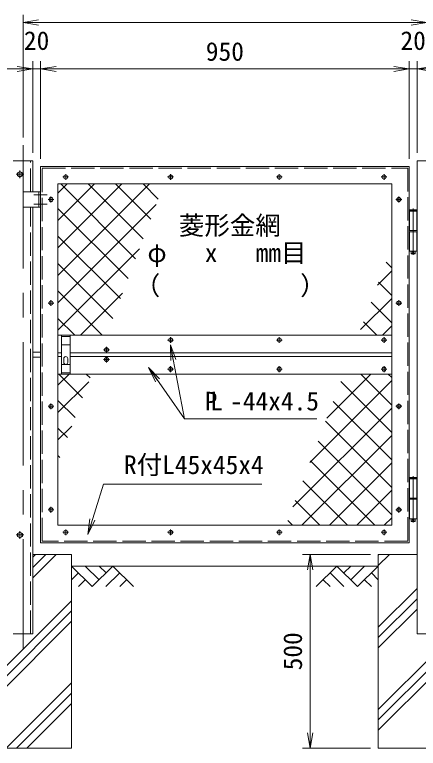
# Model space of a CAD drawing. Units: millimetres at full size. Extents: x -4200 to 4200, y -2970 to 2970.
# Drawn here: x -2648 to -1608, y -1039 to 853 of the extents above; entities that cross this region are included whole.
import ezdxf
from ezdxf.enums import TextEntityAlignment as Align

# ---------------------------------------------------------------- set-up
doc = ezdxf.new("R2010")
doc.units = ezdxf.units.MM
doc.header["$LTSCALE"] = 10
doc.linetypes.add('DASHED', pattern=[7.5, 6, -1.5])
doc.linetypes.add('USER1', pattern=[50.8, 31.75, -6.35, 6.35, -6.35])
for name, color, linetype, lineweight in [('0-1_D-STR1', 1, 'Continuous', 18), ('0-2_D-BMK', 2, 'USER1', 13), ('0-3_D-STR3', 3, 'Continuous', 13), ('0-4_D-STR4', 7, 'Continuous', 18), ('0-5_D-STR-DIM', 7, 'Continuous', 13), ('0-6_D-DCR-HCH', 7, 'Continuous', 13), ('0-7_D-BGD', 7, 'Continuous', 18), ('0-8_0', 7, 'Continuous', 18), ('0-9_D-STR-TXT', 7, 'Continuous', 13), ('0-A_D-STR2', 7, 'Continuous', 13)]:
    doc.layers.add(name, color=color, linetype=linetype, lineweight=lineweight)
doc.styles.add('ＭＳ ゴシック', font='')
doc.styles.get('ＭＳ ゴシック').set_extended_font_data('MS Gothic')

# ---------------------------------------------------------------- blocks, each defined once
blk = doc.blocks.new('_Open')
at = {"layer": '0-8_0'}
blk.add_line((-10, 1.667), (0, 0), dxfattribs=at)
blk.add_lwpolyline([(-10, -1.667), (0, 0), (-10, 0)], dxfattribs=at)

msp = doc.modelspace()

# ---------------------------------------------------------------- linework, layer by layer
at = {"layer": '0-1_D-STR1'}
for p, q in [((-2601.55, 476.37), (-2651.55, 476.37)), ((-2601.55, 396.37), (-2601.55, 476.37)), ((-2536.55, 416.37), (-1676.55, 416.37)), ((-2536.55, -463.63), (-2536.55, 416.37)), ((-1676.55, 416.37), (-1676.55, -463.63)), ((-2601.55, -743.63), (-2601.55, 356.37)), ((-1676.55, 26.37), (-2536.55, 26.37)), ((-2527.54, -18.63), (-2536.55, -18.63)), ((-1676.55, -18.63), (-2505.54, -18.63)), ((-2527.54, -28.63), (-2536.55, -28.63)), ((-1676.55, -28.63), (-2505.54, -28.63)), ((-1676.55, -73.63), (-2536.55, -73.63)), ((-1676.55, -463.63), (-2536.55, -463.63)), ((-2536.55, -463.63), (-1676.55, -463.63)), ((-2651.55, -743.63), (-2601.55, -743.63))]:
    msp.add_line(p, q, dxfattribs=at)
at = {"layer": '0-1_D-STR1', "linetype": 'DASHED'}
for p, q in [((-2607.55, 396.37), (-2607.55, 476.37)), ((-2577.55, -504.63), (-2577.55, 457.37)), ((-2607.55, -743.63), (-2607.55, 356.37)), ((-1635.55, -504.63), (-2577.55, -504.63))]:
    msp.add_line(p, q, dxfattribs=at)
at = {"layer": '0-1_D-STR1'}
for points in [[(-1561.55, -743.63), (-1611.55, -743.63), (-1611.55, 476.37), (-1561.55, 476.37)], [(-1631.55, 461.37), (-1631.55, -508.63), (-2581.55, -508.63), (-2581.55, 461.37)]]:
    msp.add_lwpolyline(points, close=True, dxfattribs=at)
at = {"layer": '0-1_D-STR1', "linetype": 'DASHED'}
msp.add_lwpolyline([(-2577.55, 457.37), (-1635.55, 457.37), (-1635.55, -504.63)], dxfattribs=at)
at = {"layer": '0-2_D-BMK'}
for p, q in [((-2626.55, 516.37), (-2626.55, -783.63)), ((-2624.55, 441.37), (-2644.55, 441.37)), ((-2634.55, 451.37), (-2634.55, 431.37)), ((-2516.55, 441.81), (-2516.55, 426.93)), ((-2246.55, 441.81), (-2246.55, 426.93)), ((-1966.55, 441.81), (-1966.55, 426.93)), ((-1696.55, 441.81), (-1696.55, 426.93)), ((-2509.11, 434.37), (-2523.99, 434.37)), ((-2239.11, 434.37), (-2253.99, 434.37)), ((-1959.11, 434.37), (-1973.99, 434.37)), ((-1689.11, 434.37), (-1703.99, 434.37)), ((-2599.15, 388.37), (-2563.95, 388.37)), ((-2554.55, 383.81), (-2554.55, 368.93)), ((-1658.55, 383.81), (-1658.55, 368.93)), ((-2599.15, 364.37), (-2563.95, 364.37)), ((-2547.11, 376.37), (-2561.99, 376.37)), ((-1651.11, 376.37), (-1665.99, 376.37)), ((-1621.55, 352.77), (-1621.55, 233.61)), ((-2554.55, 116.81), (-2554.55, 101.93)), ((-1658.55, 116.81), (-1658.55, 101.93)), ((-2547.11, 109.37), (-2561.99, 109.37)), ((-1651.11, 109.37), (-1665.99, 109.37)), ((-2246.55, 21.31), (-2246.55, 6.43)), ((-1966.55, 21.31), (-1966.55, 6.43)), ((-1696.55, 21.31), (-1696.55, 6.43)), ((-2239.11, 13.87), (-2253.99, 13.87)), ((-1959.11, 13.87), (-1973.99, 13.87)), ((-1689.11, 13.87), (-1703.99, 13.87)), ((-2404.11, -11.13), (-2418.99, -11.13)), ((-2411.55, -3.69), (-2411.55, -18.57)), ((-2404.11, -36.13), (-2418.99, -36.13)), ((-2411.55, -28.69), (-2411.55, -43.57)), ((-2246.55, -53.69), (-2246.55, -68.57)), ((-1966.55, -53.69), (-1966.55, -68.57)), ((-1696.55, -53.69), (-1696.55, -68.57)), ((-2239.11, -61.13), (-2253.99, -61.13)), ((-1959.11, -61.13), (-1973.99, -61.13)), ((-1689.11, -61.13), (-1703.99, -61.13)), ((-2554.55, -149.19), (-2554.55, -164.07)), ((-1658.55, -149.19), (-1658.55, -164.07)), ((-2547.11, -156.63), (-2561.99, -156.63)), ((-1651.11, -156.63), (-1665.99, -156.63)), ((-1621.55, -337.23), (-1621.55, -456.39)), ((-2547.11, -423.63), (-2561.99, -423.63)), ((-2554.55, -416.19), (-2554.55, -431.07)), ((-1651.11, -423.63), (-1665.99, -423.63)), ((-1658.55, -416.19), (-1658.55, -431.07)), ((-2624.55, -488.63), (-2644.55, -488.63)), ((-2634.55, -478.63), (-2634.55, -498.63)), ((-2509.11, -481.63), (-2523.99, -481.63)), ((-2516.55, -474.19), (-2516.55, -489.07)), ((-2239.11, -481.63), (-2253.99, -481.63)), ((-2246.55, -474.19), (-2246.55, -489.07)), ((-1959.11, -481.63), (-1973.99, -481.63)), ((-1966.55, -474.19), (-1966.55, -489.07)), ((-1689.11, -481.63), (-1703.99, -481.63)), ((-1696.55, -474.19), (-1696.55, -489.07))]:
    msp.add_line(p, q, dxfattribs=at)
at = {"layer": '0-3_D-STR3'}
for p, q in [((-2626.55, 394.37), (-2626.55, 358.37)), ((-2581.55, 396.37), (-2624.55, 396.37)), ((-2581.55, 396.37), (-2581.55, 356.37)), ((-2581.55, 356.37), (-2624.55, 356.37)), ((-1611.85, 346.37), (-1631.25, 346.37)), ((-1631.25, 346.37), (-1631.25, 296.37)), ((-1631.05, 348.37), (-1630.05, 349.37)), ((-1631.05, 348.37), (-1631.05, 346.37)), ((-1631.05, 348.37), (-1612.05, 348.37)), ((-1613.05, 349.37), (-1630.05, 349.37)), ((-1613.05, 349.37), (-1612.05, 348.37)), ((-1612.05, 348.37), (-1612.05, 346.37)), ((-1611.85, 346.37), (-1611.85, 296.37)), ((-1611.05, 296.37), (-1632.05, 296.37)), ((-1632.05, 296.37), (-1632.05, 293.37)), ((-1611.05, 293.37), (-1632.05, 293.37)), ((-1631.25, 293.37), (-1631.25, 243.37)), ((-1611.85, 293.37), (-1611.85, 243.37)), ((-1611.05, 296.37), (-1611.05, 293.37)), ((-1611.85, 243.37), (-1631.25, 243.37)), ((-1626.55, 243.37), (-1626.55, 237.37)), ((-1625.55, 236.37), (-1626.55, 237.37)), ((-1617.55, 236.37), (-1625.55, 236.37)), ((-1616.55, 243.37), (-1616.55, 237.37)), ((-2527.55, 26.37), (-2527.55, -73.63)), ((-2505.55, 26.37), (-2505.55, -73.63)), ((-2601.55, -17.13), (-2581.55, -17.13)), ((-2601.55, -30.13), (-2581.55, -30.13)), ((-2521.55, -43.63), (-2521.55, -33.63)), ((-2511.55, -43.63), (-2511.55, -33.63)), ((-1611.85, -343.63), (-1631.25, -343.63)), ((-1631.25, -343.63), (-1631.25, -393.63)), ((-1631.05, -341.63), (-1630.05, -340.63)), ((-1631.05, -341.63), (-1631.05, -343.63)), ((-1631.05, -341.63), (-1612.05, -341.63)), ((-1613.05, -340.63), (-1630.05, -340.63)), ((-1613.05, -340.63), (-1612.05, -341.63)), ((-1612.05, -341.63), (-1612.05, -343.63)), ((-1611.85, -343.63), (-1611.85, -393.63)), ((-1611.05, -393.63), (-1632.05, -393.63)), ((-1632.05, -393.63), (-1632.05, -396.63)), ((-1611.05, -396.63), (-1632.05, -396.63)), ((-1631.25, -396.63), (-1631.25, -446.63)), ((-1611.85, -396.63), (-1611.85, -446.63)), ((-1611.05, -393.63), (-1611.05, -396.63)), ((-1611.85, -446.63), (-1631.25, -446.63)), ((-1626.55, -446.63), (-1626.55, -452.63)), ((-1625.55, -453.63), (-1626.55, -452.63)), ((-1617.55, -453.63), (-1625.55, -453.63)), ((-1616.55, -446.63), (-1616.55, -452.63))]:
    msp.add_line(p, q, dxfattribs=at)
at = {"layer": '0-3_D-STR3', "linetype": 'DASHED'}
for p, q in [((-2585.55, 396.37), (-2585.55, 356.37)), ((-2505.55, 23.37), (-2527.55, 23.37)), ((-2505.55, 1.37), (-2527.55, 1.37)), ((-2527.55, -48.63), (-2505.55, -48.63)), ((-2505.55, -70.63), (-2527.55, -70.63))]:
    msp.add_line(p, q, dxfattribs=at)
at = {"layer": '0-3_D-STR3'}
for points in [[(-2628.05, 445.12), (-2634.55, 448.87), (-2641.05, 445.12), (-2641.05, 437.61), (-2634.55, 433.86), (-2628.05, 437.61)], [(-2628.05, -484.88), (-2634.55, -481.13), (-2641.05, -484.88), (-2641.05, -492.39), (-2634.55, -496.14), (-2628.05, -492.39)]]:
    msp.add_lwpolyline(points, close=True, dxfattribs=at)
for points in [[(-1617.55, 236.37), (-1616.55, 237.37), (-1626.55, 237.37)], [(-1617.55, -453.63), (-1616.55, -452.63), (-1626.55, -452.63)]]:
    msp.add_lwpolyline(points, dxfattribs=at)
for centre, radius in [((-2634.55, 441.37), 6.25), ((-2516.55, 434.37), 5.25), ((-2246.55, 434.37), 5.25), ((-1966.55, 434.37), 5.25), ((-1696.55, 434.37), 5.25), ((-2554.55, 376.37), 5.25), ((-1658.55, 376.37), 5.25), ((-1621.55, 241.37), 2), ((-2554.55, 109.37), 5.25), ((-1658.55, 109.37), 5.25), ((-2246.55, 13.87), 5.25), ((-1966.55, 13.87), 5.25), ((-1696.55, 13.87), 5.25), ((-2411.55, -11.13), 5.25), ((-2411.55, -36.13), 5.25), ((-2246.55, -61.13), 5.25), ((-1966.55, -61.13), 5.25), ((-1696.55, -61.13), 5.25), ((-2554.55, -156.63), 5.25), ((-1658.55, -156.63), 5.25), ((-2554.55, -423.63), 5.25), ((-1658.55, -423.63), 5.25), ((-1621.55, -448.63), 2), ((-2634.55, -488.63), 6.25), ((-2516.55, -481.63), 5.25), ((-2246.55, -481.63), 5.25), ((-1966.55, -481.63), 5.25), ((-1696.55, -481.63), 5.25)]:
    msp.add_circle(centre, radius, dxfattribs=at)
for centre, radius, start, end in [((-2624.55, 394.37), 2, 90, 180), ((-2624.55, 358.37), 2, 180, 270), ((-2516.55, -33.63), 5, 0.00035, 180.00001), ((-2516.55, -43.63), 5, 180.00002, 0.00001)]:
    msp.add_arc(centre, radius, start, end, dxfattribs=at)
at = {"layer": '0-4_D-STR4'}
for p, q in [((-2601.55, -538.63), (-2501.55, -538.63)), ((-2501.55, -538.63), (-2501.55, -1038.63)), ((-1711.55, -538.63), (-1711.55, -1038.63)), ((-1711.55, -538.63), (-1611.55, -538.63)), ((-2751.55, -1038.63), (-2501.55, -1038.63)), ((-1711.55, -1038.63), (-1461.55, -1038.63))]:
    msp.add_line(p, q, dxfattribs=at)
at = {"layer": '0-5_D-STR-DIM'}
for p, q in [((-2626.55, 536.37), (-2626.55, 852.86)), ((-2626.55, 832.86), (-1586.55, 832.86)), ((-2601.55, 496.37), (-2601.55, 732.86)), ((-2581.55, 481.37), (-2581.55, 732.86)), ((-2581.55, 481.37), (-2581.55, 732.86)), ((-1631.55, 481.37), (-1631.55, 732.86)), ((-1631.55, 481.37), (-1631.55, 732.86)), ((-1611.55, 496.37), (-1611.55, 732.86)), ((-2641.55, 712.86), (-2681.55, 712.86)), ((-2581.55, 712.86), (-2601.55, 712.86)), ((-1631.55, 712.86), (-2581.55, 712.86)), ((-2541.55, 712.86), (-2501.55, 712.86)), ((-1671.55, 712.86), (-1711.55, 712.86)), ((-1611.55, 712.86), (-1631.55, 712.86)), ((-1731.55, -538.63), (-1906.76, -538.63)), ((-1886.76, -538.63), (-1886.76, -1038.63)), ((-1731.55, -1038.63), (-1906.76, -1038.63))]:
    msp.add_line(p, q, dxfattribs=at)
at = {"layer": '0-6_D-DCR-HCH'}
for p, q in [((-2601.55, -598.88), (-2541.3, -538.63)), ((-2601.55, -572.36), (-2567.81, -538.63)), ((-2601.55, -545.85), (-2594.33, -538.63)), ((-1711.55, -567.41), (-1682.77, -538.63)), ((-1711.55, -540.89), (-1709.29, -538.63)), ((-2448.33, -621.84), (-2501.55, -568.63)), ((-2430.6, -604.11), (-2466.07, -568.63)), ((-2395.12, -568.63), (-2448.33, -621.84)), ((-2412.77, -586.46), (-2430.6, -568.63)), ((-2395.12, -568.63), (-2341.91, -621.84)), ((-1817.97, -568.63), (-1871.18, -621.84)), ((-1817.97, -568.63), (-1764.76, -621.84)), ((-1800.23, -586.37), (-1782.5, -568.63)), ((-1782.5, -604.11), (-1747.02, -568.63)), ((-1764.76, -621.84), (-1711.55, -568.63)), ((-2483.81, -586.37), (-2501.55, -604.03)), ((-2466.07, -604.11), (-2483.89, -621.84)), ((-2377.38, -586.37), (-2413.02, -621.84)), ((-2359.65, -604.11), (-2377.47, -621.84)), ((-1853.44, -604.11), (-1835.63, -621.84)), ((-1835.71, -586.37), (-1800.07, -621.84)), ((-1747.02, -604.11), (-1729.2, -621.84)), ((-1729.28, -586.37), (-1711.55, -604.03)), ((-1711.55, -726.51), (-1611.55, -626.51)), ((-2751.55, -907.98), (-2501.55, -657.98)), ((-1711.55, -753.02), (-1611.55, -653.02)), ((-1711.55, -779.54), (-1611.55, -679.54)), ((-2751.55, -934.5), (-2501.55, -684.5)), ((-1711.55, -938.64), (-1461.55, -688.64)), ((-2751.55, -961.01), (-2501.55, -711.01)), ((-1711.55, -965.16), (-1461.55, -715.16)), ((-1711.55, -991.67), (-1461.55, -741.67)), ((-2670.07, -1038.63), (-2501.55, -870.11)), ((-2643.55, -1038.63), (-2501.55, -896.63)), ((-2617.03, -1038.63), (-2501.55, -923.14))]:
    msp.add_line(p, q, dxfattribs=at)
at = {"layer": '0-7_D-BGD'}
msp.add_line((-2501.55, -568.63), (-1711.55, -568.63), dxfattribs=at)
at = {"layer": '0-9_D-STR-TXT'}
msp.add_line((-2211.02, -189.04), (-2246.66, -0.29), dxfattribs=at)
for points in [[(-1870, -189.04), (-2211.02, -189.04), (-2301.81, -58.75)], [(-2011.42, -357.51), (-2419.45, -357.51), (-2459.08, -485.01)]]:
    msp.add_lwpolyline(points, dxfattribs=at)
at = {"layer": '0-A_D-STR2'}
for p, q in [((-2536.55, 392.88), (-2513.06, 416.37)), ((-2536.55, 322.17), (-2442.34, 416.37)), ((-2536.55, 251.46), (-2371.63, 416.37)), ((-2536.55, 180.74), (-2300.92, 416.37)), ((-2336.56, 223.48), (-2529.45, 416.37)), ((-2317.04, 274.67), (-2458.74, 416.37)), ((-2297.53, 325.87), (-2388.03, 416.37)), ((-2278.02, 377.07), (-2317.31, 416.37)), ((-2536.55, 110.03), (-2283.25, 363.33)), ((-2356.07, 172.28), (-2536.55, 352.76)), ((-2375.58, 121.08), (-2536.55, 282.05)), ((-2536.55, 39.32), (-2326.8, 249.07)), ((-2395.1, 69.88), (-2536.55, 211.33)), ((-1676.55, 199.86), (-1691.05, 214.36)), ((-1713.62, 155.14), (-1676.55, 192.22)), ((-1676.55, 129.15), (-1710.56, 163.17)), ((-2422.29, 26.37), (-2536.55, 140.62)), ((-2478.79, 26.37), (-2370.35, 134.81)), ((-1757.17, 40.88), (-1676.55, 121.51)), ((-1676.55, 58.44), (-1730.07, 111.97)), ((-2493, 26.37), (-2536.55, 69.91)), ((-1715.18, 26.37), (-1749.59, 60.77)), ((-1700.97, 26.37), (-1676.55, 50.8)), ((-2536.55, -102.1), (-2508.08, -73.63)), ((-2473.15, -134.91), (-2534.42, -73.63)), ((-2453.64, -83.71), (-2463.71, -73.63)), ((-1844.26, -187.63), (-1730.26, -73.63)), ((-1676.55, -153.69), (-1756.6, -73.63)), ((-1676.55, -82.98), (-1685.89, -73.63)), ((-2536.55, -172.81), (-2457.45, -93.71)), ((-1887.81, -301.89), (-1676.55, -90.63)), ((-1676.55, -224.4), (-1808.13, -92.82)), ((-2492.66, -186.1), (-2536.55, -142.22)), ((-1676.55, -295.11), (-1827.64, -144.02)), ((-1931.36, -416.15), (-1676.55, -161.34)), ((-2536.55, -243.52), (-2501, -207.97)), ((-1676.55, -365.82), (-1847.15, -195.21)), ((-2512.18, -237.3), (-2536.55, -212.93)), ((-1908.13, -463.63), (-1676.55, -232.05)), ((-1676.55, -436.53), (-1866.67, -246.41)), ((-2531.69, -288.5), (-2536.55, -283.64)), ((-1720.16, -463.63), (-1886.18, -297.61)), ((-1837.42, -463.63), (-1676.55, -302.76)), ((-1790.87, -463.63), (-1905.69, -348.81)), ((-1766.71, -463.63), (-1676.55, -373.47)), ((-1861.58, -463.63), (-1925.21, -400)), ((-1932.29, -463.63), (-1944.72, -451.2)), ((-1696, -463.63), (-1676.55, -444.18))]:
    msp.add_line(p, q, dxfattribs=at)

# ---------------------------------------------------------------- block references
at = {"layer": '0-5_D-STR-DIM', "xscale": 4, "yscale": 4}
for p, rotation in [((-2626.55, 832.86), 180), ((-2581.55, 712.86), 180), ((-2581.55, 712.86), 180), ((-1611.55, 712.86), 180), ((-1886.76, -538.63), 90), ((-1886.76, -1038.63), 270)]:
    msp.add_blockref('_Open', p, dxfattribs=dict(at, rotation=rotation))
for p in [(-1586.55, 832.86), (-2601.55, 712.86), (-1631.55, 712.86), (-1631.55, 712.86)]:
    msp.add_blockref('_Open', p, dxfattribs=at)
at = {"layer": '0-9_D-STR-TXT', "xscale": 4, "yscale": 4}
for p, rotation in [((-2247.03, 1.67), 100.69123), ((-2302.95, -57.11), 124.86903), ((-2459.67, -486.92), 252.73639)]:
    msp.add_blockref('_Open', p, dxfattribs=dict(at, rotation=rotation))

# ---------------------------------------------------------------- texts
at = {"layer": '0-5_D-STR-DIM', "style": 'ＭＳ ゴシック'}
for s, p in [('20', (-2624.3, 747.61)), ('20', (-1654.3, 747.61)), ('950', (-2155.68, 719.61))]:
    msp.add_text(s, height=48.09, dxfattribs=at).set_placement(p, align=Align.BOTTOM_LEFT)
msp.add_text('500', height=48.09, rotation=90, dxfattribs=at).set_placement((-1893.51, -837.52), align=Align.BOTTOM_LEFT)
at = {"layer": '0-9_D-STR-TXT', "style": 'ＭＳ ゴシック'}
for s, p in [('菱形金網', (-2225, 271.02)), ('φ   x   mm目', (-2306.21, 200.58)), ('（\u3000\u3000   \u3000\u3000）', (-2338.7, 116.11)), ('P -44x4.5', (-2158.58, -182.04)), ('L', (-2144.73, -182.04)), ('R付L45x45x4', (-2366.5, -345.93))]:
    msp.add_text(s, height=48.09, dxfattribs=at).set_placement(p, align=Align.BOTTOM_LEFT)

doc.saveas('drawing.dxf')
